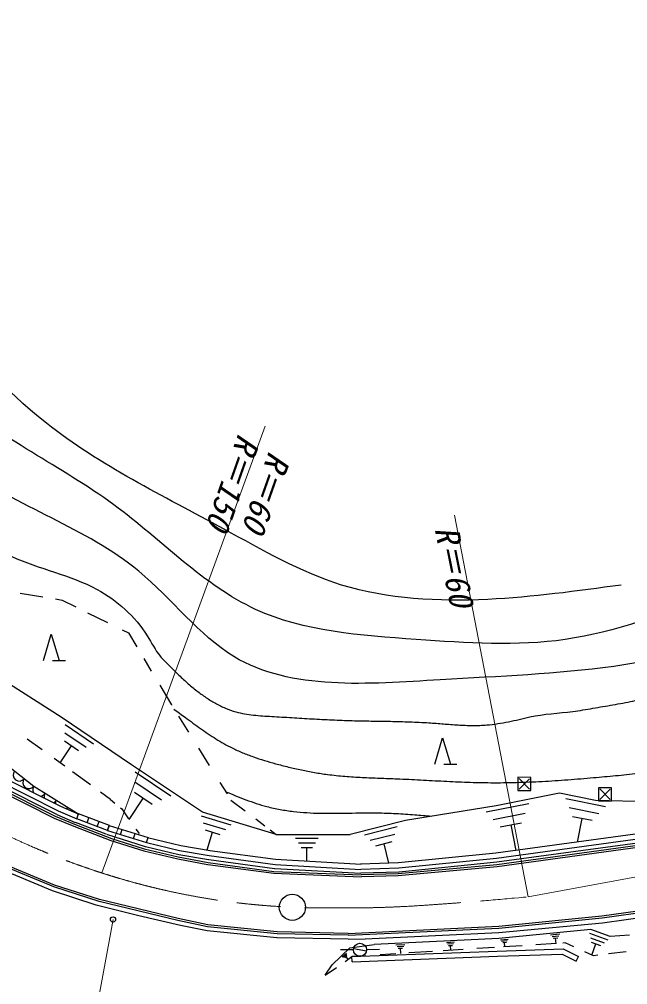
# Model space of a CAD drawing. Units: millimetres, scale not verified. Extents: x 40000 to 680000, y 20000 to 380000.
# Drawn here: x 156324 to 202935, y 241653 to 315635 of the extents above; entities that cross this region are included whole.
import ezdxf
from ezdxf.enums import TextEntityAlignment as Align

# ---------------------------------------------------------------- set-up
doc = ezdxf.new("R2010")
doc.units = ezdxf.units.MM
doc.header["$LTSCALE"] = 1000
doc.linetypes.add('CHAIN', pattern=[18.5, 12, -1.5, 3.5, -1.5])
for name, color, linetype, lineweight in [('M-BGD', 7, 'Continuous', 25), ('M-BMK', 2, 'CHAIN', 13), ('M-BMK-ROW', 30, 'Continuous', 25), ('M-BMK-SRVR', 3, 'Continuous', 25), ('M-STR-HTXT', 7, 'Continuous', 13), ('M-STR-STRC', 7, 'Continuous', 13)]:
    doc.layers.add(name, color=color, linetype=linetype, lineweight=lineweight)
doc.styles.add('ＭＳ ゴシック', font='')
doc.styles.get('ＭＳ ゴシック').set_extended_font_data('MS Gothic')

msp = doc.modelspace()

# ---------------------------------------------------------------- linework, layer by layer
at = {"layer": 'M-BGD'}
for p, q in [((156398, 271656), (158126, 271371)), ((159097, 271211), (159604, 271128)), ((159604, 271128), (160648, 270612)), ((161556, 270163), (163085, 269408)), ((164201, 268856), (164684, 268617)), ((164684, 268617), (165331, 267535)), ((158172, 266506), (158772, 268506)), ((158772, 268506), (159372, 266506)), ((159521, 262148), (152013, 266967)), ((158872, 266506), (159872, 266506)), ((165867, 266639), (166435, 265688)), ((167078, 264613), (167978, 263109)), ((167978, 263109), (167996, 263080)), ((164912, 258511), (159521, 262148)), ((168524, 262233), (169297, 260994)), ((159825, 261580), (162011, 260103)), ((158064, 259647), (156932, 260464)), ((159801, 260964), (161445, 259853)), ((188155, 258563), (188755, 260563)), ((188755, 260563), (189355, 258563)), ((159442, 258660), (160328, 259970)), ((159776, 260338), (160870, 259604)), ((170053, 259782), (170882, 258452)), ((154472, 259190), (157436, 256856)), ((159809, 258389), (158994, 258977)), ((152872, 258213), (159308, 254981)), ((153062, 258565), (159477, 255343)), ((170361, 254875), (164912, 258511)), ((188855, 258563), (189855, 258563)), ((152606, 257630), (159002, 254423)), ((152677, 257762), (159065, 254560)), ((152737, 257945), (159173, 254713)), ((161787, 256963), (160392, 257969)), ((165192, 257963), (167934, 256138)), ((157436, 256856), (160886, 254731)), ((165170, 257194), (167224, 255823)), ((171699, 257144), (172242, 256274)), ((163320, 255857), (162548, 256414)), ((165147, 256415), (166512, 255499)), ((197723, 256322), (192852, 255352)), ((200466, 255759), (197723, 256322)), ((159477, 255343), (160886, 254731)), ((163320, 255857), (163650, 255570)), ((164734, 254315), (165835, 255961)), ((172540, 255795), (173630, 254969)), ((192852, 255352), (185902, 254237)), ((192085, 254893), (195370, 255541)), ((198198, 255918), (201226, 255302)), ((198457, 255239), (200721, 254776)), ((205141, 255641), (200466, 255759)), ((159065, 254560), (160545, 253944)), ((159188, 254706), (160607, 254089)), ((159308, 254981), (160726, 254364)), ((160726, 254364), (160867, 254738)), ((163223, 253854), (160867, 254738)), ((164081, 255195), (164166, 255121)), ((164166, 255121), (164696, 254368)), ((170268, 254583), (172532, 253906)), ((175997, 253174), (170361, 254875)), ((192630, 254323), (195091, 254810)), ((198705, 254552), (200216, 254250)), ((159002, 254423), (160489, 253805)), ((160489, 253805), (163332, 252707)), ((160545, 253944), (163382, 252849)), ((162977, 253198), (160621, 254083)), ((163083, 253479), (160726, 254364)), ((161512, 254069), (161652, 254443)), ((162297, 253774), (162438, 254149)), ((163083, 253479), (163203, 253861)), ((163083, 253479), (163223, 253854)), ((163203, 253861), (166184, 252921)), ((170412, 254048), (172117, 253536)), ((174441, 254353), (175126, 253834)), ((185902, 254237), (181664, 253165)), ((182776, 253143), (185263, 253767)), ((193173, 253744), (194810, 254069)), ((194383, 251941), (193997, 253905)), ((199091, 252588), (199460, 254401)), ((162992, 253193), (165973, 252253)), ((163083, 253479), (166063, 252539)), ((164076, 253166), (164196, 253547)), ((165070, 252852), (165190, 253234)), ((165259, 253569), (165498, 253229)), ((170556, 253512), (171692, 253168)), ((170717, 251977), (171125, 253345)), ((175538, 253522), (175997, 253174)), ((175997, 253174), (181664, 253165)), ((183217, 252725), (185084, 253190)), ((207066, 253679), (192826, 251732)), ((207130, 253285), (192873, 251335)), ((163332, 252707), (165855, 251907)), ((163382, 252849), (165894, 252052)), ((166063, 252539), (166184, 252921)), ((166063, 252539), (168606, 251931)), ((166156, 252928), (168686, 252323)), ((168686, 252323), (170944, 251939)), ((177488, 252879), (179225, 252870)), ((177708, 252533), (179008, 252524)), ((183646, 252299), (184895, 252615)), ((184647, 250962), (184275, 252456)), ((207171, 252987), (192914, 251038)), ((207122, 252778), (192920, 250837)), ((207144, 252630), (192937, 250688)), ((165855, 251907), (168475, 251310)), ((165894, 252052), (168506, 251457)), ((165994, 252247), (168537, 251639)), ((168556, 251635), (170827, 251249)), ((168606, 251931), (170877, 251545)), ((170877, 251545), (175918, 250868)), ((170930, 251941), (175957, 251266)), ((177916, 252178), (178791, 252178)), ((178351, 251131), (178354, 252178)), ((192826, 251732), (185371, 250984)), ((158981, 249146), (154635, 250930)), ((159032, 249287), (154700, 251066)), ((168475, 251310), (170754, 250858)), ((168506, 251457), (170783, 251005)), ((170763, 250857), (175818, 250190)), ((170783, 251005), (175831, 250340)), ((170837, 251248), (175878, 250570)), ((175918, 250868), (182488, 250492)), ((175957, 251266), (182511, 250891)), ((185371, 250984), (182476, 250892)), ((192920, 250837), (185342, 250153)), ((192873, 251335), (185397, 250585)), ((192903, 251036), (185427, 250286)), ((158862, 248858), (154507, 250651)), ((175818, 250190), (182520, 249921)), ((175831, 250340), (182526, 250071)), ((175901, 250568), (182471, 250192)), ((185397, 250585), (182488, 250492)), ((185407, 250285), (182498, 250192)), ((185342, 250153), (182526, 250071)), ((192937, 250688), (185351, 250003)), ((185351, 250003), (182530, 249921)), ((162205, 247742), (158862, 248858)), ((162431, 248037), (158981, 249146)), ((162472, 248182), (159032, 249287)), ((168458, 246569), (162431, 248037)), ((168491, 246716), (162472, 248182)), ((200962, 246926), (212558, 248523)), ((200979, 246777), (212582, 248375)), ((212692, 247978), (200994, 246378)), ((165485, 246921), (162205, 247742)), ((168663, 246188), (165485, 246921)), ((170737, 246086), (168458, 246569)), ((170760, 246235), (168491, 246716)), ((193054, 246132), (200962, 246926)), ((193065, 245983), (200979, 246777)), ((200994, 246378), (193072, 245634)), ((170707, 245788), (168663, 246188)), ((176044, 245249), (170707, 245788)), ((176074, 245547), (170737, 246086)), ((176083, 245697), (170760, 246235)), ((181525, 245586), (176083, 245697)), ((181515, 245586), (193054, 246132)), ((181522, 245436), (193065, 245983)), ((193072, 245634), (182834, 245131)), ((200102, 245876), (193075, 245182)), ((201590, 245347), (200102, 245876)), ((181516, 245136), (176068, 245247)), ((181522, 245436), (176074, 245547)), ((182834, 245131), (181542, 245113)), ((193075, 245182), (183519, 244734)), ((189047, 244891), (189665, 244928)), ((193185, 245095), (193765, 245149)), ((193277, 244986), (193702, 245029)), ((193359, 244879), (193639, 244908)), ((193531, 244552), (193504, 244893)), ((197030, 245475), (197736, 245547)), ((197138, 245343), (197667, 245397)), ((197236, 245213), (197588, 245249)), ((197455, 244806), (197412, 245231)), ((200002, 245592), (201415, 245094)), ((200081, 245251), (201139, 244871)), ((200148, 244903), (200854, 244649)), ((203062, 245461), (201590, 245347)), ((180282, 243180), (181656, 244471)), ((181925, 244323), (180925, 244312)), ((181656, 244471), (183519, 244734)), ((181804, 243803), (192940, 244227)), ((181933, 244421), (182916, 244237)), ((182925, 244347), (183924, 244384)), ((185168, 244710), (185856, 244744)), ((185266, 244580), (185780, 244606)), ((185352, 244442), (185691, 244460)), ((185542, 244040), (185527, 244450)), ((187975, 244199), (186158, 244083)), ((190334, 244351), (188803, 244253)), ((189127, 244774), (189600, 244798)), ((189207, 244658), (189525, 244669)), ((189383, 244289), (189372, 244668)), ((192723, 244504), (191387, 244419)), ((192940, 244227), (197994, 244389)), ((194850, 244641), (193427, 244549)), ((197459, 244808), (195886, 244707)), ((198151, 244853), (197974, 244841)), ((197994, 244389), (199175, 243805)), ((198802, 244559), (198151, 244853)), ((200323, 243872), (199642, 244180)), ((200200, 243927), (200501, 244776)), ((202808, 244168), (201477, 244010)), ((181067, 243777), (181387, 244073)), ((181166, 243759), (181410, 243978)), ((181262, 243731), (181421, 243874)), ((181279, 243436), (181804, 243803)), ((181525, 243610), (181347, 243806)), ((182861, 243871), (181804, 243803)), ((181819, 243404), (181804, 243803)), ((181819, 243404), (192954, 243828)), ((185165, 244019), (183978, 243943)), ((192954, 243828), (197907, 243986)), ((197907, 243986), (198998, 243447)), ((198998, 243447), (199175, 243805)), ((200643, 243910), (200323, 243872)), ((179756, 242371), (180282, 243180)), ((179756, 242371), (180618, 242975))]:
    msp.add_line(p, q, dxfattribs=at)
for centre, radius in [((163502, 246655), 200), ((182425, 244329), 500)]:
    msp.add_circle(centre, radius, dxfattribs=at)
for centre, radius, start, end in [((156325, 257731), 472, 141.77637, 321.77637), ((157066, 257147), 472, 141.77637, 321.77637), ((157867, 256590), 506, 148.36634, 200.13045), ((157867, 256590), 506, 287.86835, 328.36634), ((158730, 256059), 506, 148.36634, 188.87057), ((158730, 256059), 506, 299.30231, 328.36634), ((159592, 255527), 506, 148.36634, 178.61811), ((159592, 255527), 506, 312.01333, 328.36634), ((160455, 254996), 506, 148.36634, 164.49776)]:
    msp.add_arc(centre, radius, start, end, dxfattribs=at)
for points, knots in [([(109242, 315260), (110382, 313848), (111522, 312435), (112704, 311050), (115589, 307670), (118726, 304454), (122340, 301882), (125825, 299403), (129753, 297522), (133193, 295052), (139547, 290490), (144235, 283918), (150126, 278493), (151844, 276911), (153664, 275427), (155740, 274470), (157849, 273497), (160223, 273069), (162289, 271944), (163827, 271106), (165194, 269880), (166124, 268389), (166454, 267860), (166729, 267298), (167122, 266825), (167326, 266579), (167561, 266358), (167790, 266133), (168019, 265907), (168242, 265677), (168471, 265452), (168700, 265228), (168936, 265009), (169176, 264796), (169418, 264582), (169666, 264375), (169920, 264176), (170146, 263999), (170378, 263830), (170616, 263669), (170853, 263509), (171097, 263358), (171348, 263219), (171597, 263080), (171852, 262954), (172114, 262843), (172374, 262733), (172641, 262638), (172913, 262561), (173134, 262499), (173358, 262450), (173584, 262409), (173811, 262369), (174040, 262338), (174270, 262313), (174500, 262288), (174732, 262269), (174964, 262253), (175196, 262238), (175428, 262224), (175661, 262211), (176176, 262181), (176692, 262150), (177207, 262119), (177720, 262088), (178234, 262057), (178747, 262028), (179258, 261999), (179770, 261972), (180282, 261948), (180794, 261925), (181305, 261905), (181817, 261890), (182307, 261876), (182796, 261867), (183286, 261859), (183777, 261851), (184267, 261845), (184758, 261836), (185249, 261827), (185741, 261815), (186232, 261798), (186724, 261781), (187216, 261757), (187708, 261725), (188080, 261700), (188451, 261669), (188823, 261640), (189194, 261610), (189565, 261581), (189936, 261559), (190306, 261537), (190676, 261522), (191046, 261520), (191414, 261518), (191783, 261529), (192150, 261559), (192427, 261582), (192702, 261615), (192976, 261657), (193252, 261699), (193526, 261749), (193799, 261803), (194073, 261858), (194347, 261917), (194619, 261982), (194892, 262048), (195164, 262119), (195438, 262178), (196520, 262410), (197637, 262450), (198736, 262594), (199251, 262661), (199762, 262752), (200273, 262838), (200784, 262925), (201296, 263007), (201806, 263096), (202316, 263185), (202824, 263281), (203331, 263383), (203837, 263485), (204342, 263593), (204844, 263711), (205395, 263841), (205943, 263982), (206489, 264131), (207036, 264281), (207580, 264440), (208122, 264604), (208667, 264768), (209209, 264939), (209751, 265112), (210296, 265286), (210840, 265463), (211384, 265641), (211692, 265741), (211999, 265841), (212305, 265946), (212610, 266051), (212914, 266160), (213214, 266278), (213511, 266396), (213805, 266523), (214093, 266663), (214378, 266802), (214658, 266955), (214926, 267125), (215104, 267238), (215278, 267359), (215447, 267484), (215618, 267610), (215785, 267741), (215948, 267877), (216112, 268014), (216272, 268155), (216435, 268293), (216600, 268431), (216768, 268566), (216915, 268720), (217169, 268986), (217361, 269310), (217580, 269605), (218870, 271344), (221107, 272099), (222913, 273347), (224014, 274108), (224954, 275052), (225813, 276060), (226679, 277077), (227462, 278159), (228245, 279241)], [0, 0, 0, 0, 1, 1, 1, 2, 2, 2, 3, 3, 3, 4, 4, 4, 5, 5, 5, 6, 6, 6, 7, 7, 7, 8, 8, 8, 9, 9, 9, 10, 10, 10, 11, 11, 11, 12, 12, 12, 13, 13, 13, 14, 14, 14, 15, 15, 15, 16, 16, 16, 17, 17, 17, 18, 18, 18, 19, 19, 19, 20, 20, 20, 21, 21, 21, 22, 22, 22, 23, 23, 23, 24, 24, 24, 25, 25, 25, 26, 26, 26, 27, 27, 27, 28, 28, 28, 29, 29, 29, 30, 30, 30, 31, 31, 31, 32, 32, 32, 33, 33, 33, 34, 34, 34, 35, 35, 35, 36, 36, 36, 37, 37, 37, 38, 38, 38, 39, 39, 39, 40, 40, 40, 41, 41, 41, 42, 42, 42, 43, 43, 43, 44, 44, 44, 45, 45, 45, 46, 46, 46, 47, 47, 47, 48, 48, 48, 49, 49, 49, 50, 50, 50, 51, 51, 51, 52, 52, 52, 53, 53, 53, 54, 54, 54, 55, 55, 55, 56, 56, 56, 57, 57, 57, 57]), ([(225065, 279522), (222577, 277441), (220089, 275360), (217580, 273254), (215618, 271607), (213644, 269944), (211405, 268763), (208497, 267229), (205143, 266507), (201863, 266050), (197456, 265436), (193181, 265297), (188578, 265021), (183081, 264691), (177116, 264166), (172767, 266798), (170086, 268421), (168019, 271243), (165469, 273347), (161422, 276688), (156159, 278221), (152091, 281300), (148337, 284141), (145600, 288300), (142268, 291778), (139328, 294846), (135926, 297384), (132257, 299543), (128331, 301853), (124101, 303728), (120656, 306560), (117590, 309080), (115147, 312357), (112704, 315635)], [0, 0, 0, 0, 1, 1, 1, 2, 2, 2, 3, 3, 3, 4, 4, 4, 5, 5, 5, 6, 6, 6, 7, 7, 7, 8, 8, 8, 9, 9, 9, 10, 10, 10, 11, 11, 11, 11]), ([(209465, 271513), (205731, 270090), (201996, 268667), (198153, 268108), (194438, 267568), (190621, 267835), (186731, 268108), (182469, 268407), (178119, 268711), (174431, 270414), (170450, 272253), (167241, 275722), (163558, 278432), (159505, 281413), (154876, 283474), (151257, 286778), (147869, 289873), (145365, 294057), (141922, 297102), (138912, 299764), (135184, 301556), (131489, 303362), (128857, 304648), (126242, 305942), (124020, 307755), (122765, 308780), (121636, 309970), (120506, 311160)], [0, 0, 0, 0, 1, 1, 1, 2, 2, 2, 3, 3, 3, 4, 4, 4, 5, 5, 5, 6, 6, 6, 7, 7, 7, 8, 8, 8, 9, 9, 9, 9]), ([(202436, 272281), (199055, 271815), (195674, 271349), (192223, 271183), (188441, 271001), (184575, 271180), (181020, 272281), (177871, 273257), (174965, 274958), (172015, 276565), (167323, 279119), (162518, 281435), (158396, 284692), (155126, 287275), (152285, 290451), (149610, 293698), (148530, 295008), (147478, 296330), (146425, 297651)], [0, 0, 0, 0, 1, 1, 1, 2, 2, 2, 3, 3, 3, 4, 4, 4, 5, 5, 5, 6, 6, 6, 6]), ([(168165, 262776), (168461, 262561), (168757, 262345), (169052, 262128), (169437, 261846), (169820, 261562), (170209, 261286), (170596, 261012), (170989, 260745), (171391, 260493), (171792, 260243), (172202, 260008), (172625, 259798), (172888, 259667), (173156, 259546), (173428, 259433), (173701, 259320), (173977, 259215), (174255, 259117), (174534, 259018), (174816, 258926), (175099, 258839), (175383, 258752), (175668, 258670), (175954, 258591), (176282, 258501), (176612, 258415), (176943, 258334), (177273, 258253), (177605, 258177), (177937, 258108), (178269, 258038), (178603, 257974), (178937, 257916), (179271, 257859), (179606, 257808), (179942, 257765), (180382, 257708), (180824, 257663), (181266, 257627), (181709, 257591), (182152, 257564), (182596, 257541), (183041, 257518), (183486, 257501), (183930, 257484), (184375, 257467), (184820, 257451), (185265, 257433), (185864, 257408), (186463, 257378), (187061, 257347), (187659, 257315), (188257, 257283), (188855, 257253), (189453, 257223), (190051, 257195), (190649, 257174), (191247, 257153), (191845, 257139), (192443, 257134), (193100, 257129), (193756, 257137), (194413, 257154), (195070, 257172), (195727, 257199), (196383, 257234), (197039, 257270), (197695, 257312), (198351, 257361), (199006, 257409), (199660, 257463), (200314, 257520), (200879, 257569), (201444, 257621), (202008, 257676), (202572, 257731), (203136, 257788), (203700, 257849), (204211, 257904), (204721, 257961), (205232, 258018)], [0, 0, 0, 0, 1, 1, 1, 2, 2, 2, 3, 3, 3, 4, 4, 4, 5, 5, 5, 6, 6, 6, 7, 7, 7, 8, 8, 8, 9, 9, 9, 10, 10, 10, 11, 11, 11, 12, 12, 12, 13, 13, 13, 14, 14, 14, 15, 15, 15, 16, 16, 16, 17, 17, 17, 18, 18, 18, 19, 19, 19, 20, 20, 20, 21, 21, 21, 22, 22, 22, 23, 23, 23, 24, 24, 24, 25, 25, 25, 26, 26, 26, 27, 27, 27, 27]), ([(172106, 256470), (172367, 256358), (172628, 256246), (172891, 256138), (173153, 256030), (173416, 255925), (173681, 255825), (173946, 255726), (174213, 255631), (174482, 255544), (174750, 255456), (175021, 255376), (175294, 255304), (175626, 255218), (175961, 255144), (176298, 255083), (176637, 255021), (176977, 254970), (177319, 254930), (177661, 254890), (178005, 254859), (178349, 254837), (178693, 254814), (179038, 254800), (179383, 254793), (179746, 254785), (180111, 254784), (180474, 254787), (180838, 254790), (181201, 254797), (181564, 254804), (181927, 254811), (182290, 254819), (182653, 254823), (183015, 254827), (183378, 254828), (183740, 254823), (184221, 254816), (184702, 254797), (185183, 254770), (185664, 254744), (186145, 254710), (186625, 254673), (187044, 254641), (187463, 254607), (187882, 254573)], [0, 0, 0, 0, 1, 1, 1, 2, 2, 2, 3, 3, 3, 4, 4, 4, 5, 5, 5, 6, 6, 6, 7, 7, 7, 8, 8, 8, 9, 9, 9, 10, 10, 10, 11, 11, 11, 12, 12, 12, 13, 13, 13, 14, 14, 14, 15, 15, 15, 15])]:
    msp.add_open_spline(points, degree=3, knots=knots, dxfattribs=at)
at = {"layer": 'M-BMK'}
msp.add_line((195311, 248381), (245687, 257694), dxfattribs=at)
for points, knots in [([(113955, 281820), (117936, 278262), (121917, 274705), (126132, 271456), (131284, 267484), (136784, 263974), (142331, 260514), (147432, 257332), (152572, 254194), (158103, 251889), (161172, 250610), (164361, 249588), (167606, 248860), (168147, 248739), (168690, 248626), (169235, 248521), (169779, 248416), (170326, 248319), (170874, 248231), (171421, 248142), (171970, 248062), (172520, 247991), (172946, 247936), (173373, 247887), (173800, 247842), (174227, 247798), (174654, 247757), (175082, 247723), (175510, 247688), (175938, 247660), (176366, 247632)], [0, 0, 0, 0, 1, 1, 1, 2, 2, 2, 3, 3, 3, 4, 4, 4, 5, 5, 5, 6, 6, 6, 7, 7, 7, 8, 8, 8, 9, 9, 9, 10, 10, 10, 10]), ([(178175, 247548), (180083, 247530), (181991, 247513), (183897, 247568), (185803, 247623), (187707, 247751), (189609, 247899), (191511, 248046), (193411, 248214), (195311, 248381)], [0, 0, 0, 0, 1, 1, 1, 2, 2, 2, 3, 3, 3, 3])]:
    msp.add_open_spline(points, degree=3, knots=knots, dxfattribs=at)
at = {"layer": 'M-BMK-ROW'}
for p, q in [((194520, 257544), (194510, 256544)), ((195520, 257534), (194520, 257544)), ((195510, 256534), (195520, 257534)), ((195419, 257435), (194611, 256643)), ((194619, 257443), (195411, 256635)), ((200698, 256752), (200688, 255752)), ((201698, 256742), (200698, 256752)), ((201688, 255742), (201698, 256742)), ((194510, 256544), (195510, 256534)), ((201597, 256643), (200789, 255851)), ((200797, 256651), (201589, 255843)), ((200688, 255752), (201688, 255742))]:
    msp.add_line(p, q, dxfattribs=at)
at = {"layer": 'M-BMK-SRVR'}
msp.add_circle((177244, 247584), 1000, dxfattribs=at)
at = {"layer": 'M-STR-HTXT'}
for p, q in [((162649, 250215), (175170, 284448)), ((195311, 248381), (189662, 277640))]:
    msp.add_line(p, q, dxfattribs=at)
at = {"layer": 'M-STR-STRC'}
msp.add_line((163502, 246655), (160561, 230656), dxfattribs=at)

# ---------------------------------------------------------------- texts
at = {"layer": 'M-STR-HTXT', "style": 'ＭＳ ゴシック', "oblique": 15}
for s, rotation, p in [('R＝150', 250.579, (172600, 284157)), ('R＝60', 250.579, (174944, 282817)), ('R＝60', 281.389, (187596, 276498))]:
    msp.add_text(s, height=1833, rotation=rotation, dxfattribs=at).set_placement(p, align=Align.BOTTOM_LEFT)

doc.saveas('drawing.dxf')
